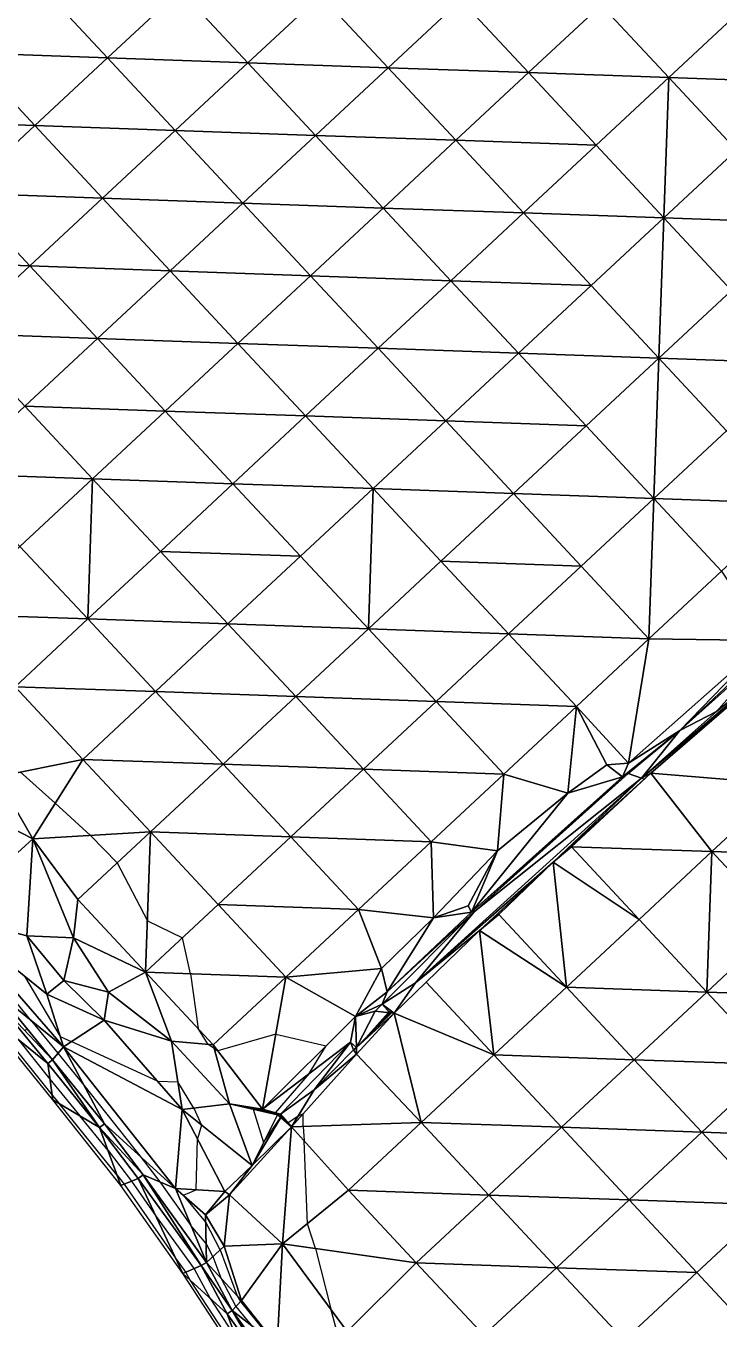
# Model space of a CAD drawing. Extents: x 452550 to 453808, y 451368 to 453069.
# Drawn here: x 453423.8 to 453493.7, y 451844.5 to 451974.8 of the extents above; entities that cross this region are included whole.
import ezdxf

# ---------------------------------------------------------------- set-up
doc = ezdxf.new("R2010")
doc.units = 0
doc.header["$LTSCALE"] = 0.35
doc.header["$MEASUREMENT"] = 0
doc.linetypes.add('DASHED', pattern=[5442.857143, 3628.571429, -1814.285714])
doc.layers.add('Default', color=42, linetype='Continuous', lineweight=25)
doc.layers.add('FPS_Contours-Minor', color=40, linetype='DASHED', lineweight=25)

msp = doc.modelspace()

# ---------------------------------------------------------------- linework, layer by layer
at = {"layer": 'Default', "color": 8, "linetype": 'Continuous', "lineweight": 25}
for points in [[(453417.91, 451972.07, 14.4), (453411.09, 451979.38, 14.41), (453425.22, 451978.88, 14.41)], [(453417.91, 451972.07, 14.4), (453425.22, 451978.88, 14.41), (453432.04, 451971.57, 14.44)], [(453432.04, 451971.57, 14.44), (453425.22, 451978.88, 14.41), (453439.36, 451978.39, 14.42)], [(453432.04, 451971.57, 14.44), (453439.36, 451978.39, 14.42), (453446.18, 451971.07, 14.42)], [(453446.18, 451971.07, 14.42), (453439.36, 451978.39, 14.42), (453453.49, 451977.89, 14.33)], [(453446.18, 451971.07, 14.42), (453453.49, 451977.89, 14.33), (453460.31, 451970.57, 14.34)], [(453460.31, 451970.57, 14.34), (453453.49, 451977.89, 14.33), (453467.62, 451977.39, 14.41)], [(453460.31, 451970.57, 14.34), (453467.62, 451977.39, 14.41), (453474.44, 451970.08, 14.42)], [(453474.44, 451970.08, 14.42), (453467.62, 451977.39, 14.41), (453481.76, 451976.89, 14.43)], [(453474.44, 451970.08, 14.42), (453481.76, 451976.89, 14.43), (453488.58, 451969.58, 14.4)], [(453488.58, 451969.58, 14.4), (453481.76, 451976.89, 14.43), (453495.89, 451976.4, 14.38)], [(453488.58, 451969.58, 14.4), (453495.89, 451976.4, 14.38), (453502.71, 451969.08, 14.4)], [(453410.59, 451965.25, 14.41), (453417.91, 451972.07, 14.4), (453424.73, 451964.75, 14.43)], [(453424.73, 451964.75, 14.43), (453417.91, 451972.07, 14.4), (453432.04, 451971.57, 14.44)], [(453424.73, 451964.75, 14.43), (453432.04, 451971.57, 14.44), (453438.86, 451964.25, 14.4)], [(453438.86, 451964.25, 14.4), (453432.04, 451971.57, 14.44), (453446.18, 451971.07, 14.42)], [(453438.86, 451964.25, 14.4), (453446.18, 451971.07, 14.42), (453452.99, 451963.76, 14.38)], [(453452.99, 451963.76, 14.38), (453446.18, 451971.07, 14.42), (453460.31, 451970.57, 14.34)], [(453452.99, 451963.76, 14.38), (453460.31, 451970.57, 14.34), (453467.13, 451963.26, 14.37)], [(453467.13, 451963.26, 14.37), (453460.31, 451970.57, 14.34), (453474.44, 451970.08, 14.42)], [(453467.13, 451963.26, 14.37), (453474.44, 451970.08, 14.42), (453481.26, 451962.76, 14.43)], [(453481.26, 451962.76, 14.43), (453474.44, 451970.08, 14.42), (453488.58, 451969.58, 14.4)], [(453481.26, 451962.76, 14.43), (453488.58, 451969.58, 14.4), (453488.08, 451955.44, 14.43)], [(453488.08, 451955.44, 14.43), (453488.58, 451969.58, 14.4), (453495.39, 451962.26, 14.4)], [(453495.39, 451962.26, 14.4), (453488.58, 451969.58, 14.4), (453502.71, 451969.08, 14.4)], [(453417.41, 451957.93, 14.43), (453410.59, 451965.25, 14.41), (453424.73, 451964.75, 14.43)], [(453417.41, 451957.93, 14.43), (453424.73, 451964.75, 14.43), (453431.54, 451957.44, 14.39)], [(453431.54, 451957.44, 14.39), (453424.73, 451964.75, 14.43), (453438.86, 451964.25, 14.4)], [(453431.54, 451957.44, 14.39), (453438.86, 451964.25, 14.4), (453445.68, 451956.94, 14.37)], [(453445.68, 451956.94, 14.37), (453438.86, 451964.25, 14.4), (453452.99, 451963.76, 14.38)], [(453445.68, 451956.94, 14.37), (453452.99, 451963.76, 14.38), (453459.81, 451956.44, 14.42)], [(453459.81, 451956.44, 14.42), (453452.99, 451963.76, 14.38), (453467.13, 451963.26, 14.37)], [(453459.81, 451956.44, 14.42), (453467.13, 451963.26, 14.37), (453473.94, 451955.94, 14.35)], [(453473.94, 451955.94, 14.35), (453467.13, 451963.26, 14.37), (453481.26, 451962.76, 14.43)], [(453473.94, 451955.94, 14.35), (453481.26, 451962.76, 14.43), (453488.08, 451955.44, 14.43)], [(453488.08, 451955.44, 14.43), (453495.39, 451962.26, 14.4), (453502.21, 451954.95, 14.38)], [(453410.1, 451951.12, 14.46), (453417.41, 451957.93, 14.43), (453424.23, 451950.62, 14.41)], [(453424.23, 451950.62, 14.41), (453417.41, 451957.93, 14.43), (453431.54, 451957.44, 14.39)], [(453424.23, 451950.62, 14.41), (453431.54, 451957.44, 14.39), (453438.36, 451950.12, 14.4)], [(453438.36, 451950.12, 14.4), (453431.54, 451957.44, 14.39), (453445.68, 451956.94, 14.37)], [(453438.36, 451950.12, 14.4), (453445.68, 451956.94, 14.37), (453452.5, 451949.62, 14.4)], [(453452.5, 451949.62, 14.4), (453445.68, 451956.94, 14.37), (453459.81, 451956.44, 14.42)], [(453452.5, 451949.62, 14.4), (453459.81, 451956.44, 14.42), (453466.63, 451949.12, 14.43)], [(453466.63, 451949.12, 14.43), (453459.81, 451956.44, 14.42), (453473.94, 451955.94, 14.35)], [(453466.63, 451949.12, 14.43), (453473.94, 451955.94, 14.35), (453480.76, 451948.63, 14.38)], [(453480.76, 451948.63, 14.38), (453473.94, 451955.94, 14.35), (453488.08, 451955.44, 14.43)], [(453480.76, 451948.63, 14.38), (453488.08, 451955.44, 14.43), (453487.58, 451941.31, 14.34)], [(453487.58, 451941.31, 14.34), (453488.08, 451955.44, 14.43), (453494.9, 451948.13, 14.42)], [(453494.9, 451948.13, 14.42), (453488.08, 451955.44, 14.43), (453502.21, 451954.95, 14.38)], [(453416.91, 451943.8, 14.43), (453410.1, 451951.12, 14.46), (453424.23, 451950.62, 14.41)], [(453416.91, 451943.8, 14.43), (453424.23, 451950.62, 14.41), (453431.05, 451943.3, 14.42)], [(453431.05, 451943.3, 14.42), (453424.23, 451950.62, 14.41), (453438.36, 451950.12, 14.4)], [(453431.05, 451943.3, 14.42), (453438.36, 451950.12, 14.4), (453445.18, 451942.8, 14.41)], [(453445.18, 451942.8, 14.41), (453438.36, 451950.12, 14.4), (453452.5, 451949.62, 14.4)], [(453445.18, 451942.8, 14.41), (453452.5, 451949.62, 14.4), (453459.31, 451942.31, 14.39)], [(453459.31, 451942.31, 14.39), (453452.5, 451949.62, 14.4), (453466.63, 451949.12, 14.43)], [(453459.31, 451942.31, 14.39), (453466.63, 451949.12, 14.43), (453473.45, 451941.81, 14.43)], [(453473.45, 451941.81, 14.43), (453466.63, 451949.12, 14.43), (453480.76, 451948.63, 14.38)], [(453473.45, 451941.81, 14.43), (453480.76, 451948.63, 14.38), (453487.58, 451941.31, 14.34)], [(453487.58, 451941.31, 14.34), (453494.9, 451948.13, 14.42), (453501.71, 451940.81, 14.45)], [(453423.73, 451936.48, 14.42), (453416.91, 451943.8, 14.43), (453431.05, 451943.3, 14.42)], [(453423.73, 451936.48, 14.42), (453431.05, 451943.3, 14.42), (453437.86, 451935.99, 14.42)], [(453437.86, 451935.99, 14.42), (453431.05, 451943.3, 14.42), (453445.18, 451942.8, 14.41)], [(453437.86, 451935.99, 14.42), (453445.18, 451942.8, 14.41), (453452, 451935.49, 14.43)], [(453452, 451935.49, 14.43), (453445.18, 451942.8, 14.41), (453459.31, 451942.31, 14.39)], [(453452, 451935.49, 14.43), (453459.31, 451942.31, 14.39), (453466.13, 451934.99, 14.42)], [(453466.13, 451934.99, 14.42), (453459.31, 451942.31, 14.39), (453473.45, 451941.81, 14.43)], [(453466.13, 451934.99, 14.42), (453473.45, 451941.81, 14.43), (453480.26, 451934.49, 14.39)], [(453480.26, 451934.49, 14.39), (453473.45, 451941.81, 14.43), (453487.58, 451941.31, 14.34)], [(453480.26, 451934.49, 14.39), (453487.58, 451941.31, 14.34), (453487.08, 451927.18, 14.46)], [(453487.08, 451927.18, 14.46), (453487.58, 451941.31, 14.34), (453494.4, 451934, 14.42)], [(453494.4, 451934, 14.42), (453487.58, 451941.31, 14.34), (453501.71, 451940.81, 14.45)], [(453416.42, 451929.67, 14.44), (453423.73, 451936.48, 14.42), (453430.55, 451929.17, 14.43)], [(453430.55, 451929.17, 14.43), (453423.73, 451936.48, 14.42), (453437.86, 451935.99, 14.42)], [(453430.55, 451929.17, 14.43), (453437.86, 451935.99, 14.42), (453444.68, 451928.67, 14.44)], [(453444.68, 451928.67, 14.44), (453437.86, 451935.99, 14.42), (453452, 451935.49, 14.43)], [(453444.68, 451928.67, 14.44), (453452, 451935.49, 14.43), (453458.82, 451928.17, 14.44)], [(453458.82, 451928.17, 14.44), (453452, 451935.49, 14.43), (453466.13, 451934.99, 14.42)], [(453458.82, 451928.17, 14.44), (453466.13, 451934.99, 14.42), (453472.95, 451927.68, 14.4)], [(453472.95, 451927.68, 14.4), (453466.13, 451934.99, 14.42), (453480.26, 451934.49, 14.39)], [(453472.95, 451927.68, 14.4), (453480.26, 451934.49, 14.39), (453487.08, 451927.18, 14.46)], [(453487.08, 451927.18, 14.46), (453494.4, 451934, 14.42), (453501.22, 451926.68, 14.4)], [(453423.23, 451922.35, 14.44), (453416.42, 451929.67, 14.44), (453430.55, 451929.17, 14.43)], [(453423.23, 451922.35, 14.44), (453430.55, 451929.17, 14.43), (453430.05, 451915.04, 14.44)], [(453430.05, 451915.04, 14.44), (453430.55, 451929.17, 14.43), (453437.37, 451921.85, 14.42)], [(453437.37, 451921.85, 14.42), (453430.55, 451929.17, 14.43), (453444.68, 451928.67, 14.44)], [(453437.37, 451921.85, 14.42), (453444.68, 451928.67, 14.44), (453451.5, 451921.36, 14.43)], [(453451.5, 451921.36, 14.43), (453444.68, 451928.67, 14.44), (453458.82, 451928.17, 14.44)], [(453451.5, 451921.36, 14.43), (453458.82, 451928.17, 14.44), (453458.32, 451914.04, 14.42)], [(453458.32, 451914.04, 14.42), (453458.82, 451928.17, 14.44), (453465.63, 451920.86, 14.39)], [(453465.63, 451920.86, 14.39), (453458.82, 451928.17, 14.44), (453472.95, 451927.68, 14.4)], [(453465.63, 451920.86, 14.39), (453472.95, 451927.68, 14.4), (453479.77, 451920.36, 14.43)], [(453479.77, 451920.36, 14.43), (453472.95, 451927.68, 14.4), (453487.08, 451927.18, 14.46)], [(453479.77, 451920.36, 14.43), (453487.08, 451927.18, 14.46), (453486.58, 451913.04, 14.41)], [(453486.58, 451913.04, 14.41), (453487.08, 451927.18, 14.46), (453493.9, 451919.86, 14.42)], [(453493.9, 451919.86, 14.42), (453487.08, 451927.18, 14.46), (453501.22, 451926.68, 14.4)], [(453415.92, 451915.53, 14.47), (453423.23, 451922.35, 14.44), (453430.05, 451915.04, 14.44)], [(453430.05, 451915.04, 14.44), (453437.37, 451921.85, 14.42), (453444.18, 451914.54, 14.44)], [(453444.18, 451914.54, 14.44), (453437.37, 451921.85, 14.42), (453451.5, 451921.36, 14.43)], [(453444.18, 451914.54, 14.44), (453451.5, 451921.36, 14.43), (453458.32, 451914.04, 14.42)], [(453458.32, 451914.04, 14.42), (453465.63, 451920.86, 14.39), (453472.45, 451913.54, 14.44)], [(453472.45, 451913.54, 14.44), (453465.63, 451920.86, 14.39), (453479.77, 451920.36, 14.43)], [(453472.45, 451913.54, 14.44), (453479.77, 451920.36, 14.43), (453486.58, 451913.04, 14.41)], [(453486.58, 451913.04, 14.41), (453493.9, 451919.86, 14.42), (453498.48, 451912.86, 14.42)], [(453422.74, 451908.22, 14.44), (453415.92, 451915.53, 14.47), (453430.05, 451915.04, 14.44)], [(453422.74, 451908.22, 14.44), (453430.05, 451915.04, 14.44), (453436.87, 451907.72, 14.42)], [(453436.87, 451907.72, 14.42), (453430.05, 451915.04, 14.44), (453444.18, 451914.54, 14.44)], [(453436.87, 451907.72, 14.42), (453444.18, 451914.54, 14.44), (453451, 451907.22, 14.43)], [(453451, 451907.22, 14.43), (453444.18, 451914.54, 14.44), (453458.32, 451914.04, 14.42)], [(453451, 451907.22, 14.43), (453458.32, 451914.04, 14.42), (453465.14, 451906.72, 14.45)], [(453465.14, 451906.72, 14.45), (453458.32, 451914.04, 14.42), (453472.45, 451913.54, 14.44)], [(453465.14, 451906.72, 14.45), (453472.45, 451913.54, 14.44), (453479.27, 451906.23, 14.41)], [(453479.27, 451906.23, 14.41), (453472.45, 451913.54, 14.44), (453486.58, 451913.04, 14.41)], [(453484.51, 451900.5, 14.43), (453479.27, 451906.23, 14.41), (453486.58, 451913.04, 14.41)], [(453484.51, 451900.5, 14.43), (453486.58, 451913.04, 14.41), (453498.48, 451912.86, 14.42)], [(453489.7, 451903.82, 14.22), (453484.51, 451900.5, 14.43), (453498.48, 451912.86, 14.42)], [(453498.48, 451912.86, 14.42), (453497.03, 451910.71, 14.24), (453489.7, 451903.82, 14.22)], [(453497.03, 451910.71, 14.24), (453499.33, 451912.43, 14.21), (453489.7, 451903.82, 14.22)], [(453499.33, 451912.43, 14.21), (453493.4, 451905.73, 14.32), (453489.7, 451903.82, 14.22)], [(453493.4, 451905.73, 14.32), (453499.33, 451912.43, 14.21), (453499.44, 451910.6, 14.46)], [(453485.84, 451899, 14.46), (453493.4, 451905.73, 14.32), (453499.44, 451910.6, 14.46)], [(453496.85, 451908.2, 14.48), (453485.84, 451899, 14.46), (453499.44, 451910.6, 14.46)], [(453422.74, 451908.22, 14.44), (453429.55, 451900.9, 14.43), (453420.91, 451899.15, 14.53)], [(453429.55, 451900.9, 14.43), (453422.74, 451908.22, 14.44), (453436.87, 451907.72, 14.42)], [(453429.55, 451900.9, 14.43), (453436.87, 451907.72, 14.42), (453443.69, 451900.4, 14.39)], [(453443.69, 451900.4, 14.39), (453436.87, 451907.72, 14.42), (453451, 451907.22, 14.43)], [(453443.69, 451900.4, 14.39), (453451, 451907.22, 14.43), (453457.82, 451899.91, 14.45)], [(453457.82, 451899.91, 14.45), (453451, 451907.22, 14.43), (453465.14, 451906.72, 14.45)], [(453496.85, 451908.2, 14.48), (453486.76, 451899.49, 14.43), (453485.84, 451899, 14.46)], [(453496.85, 451908.2, 14.48), (453500.22, 451898.41, 14.34), (453486.76, 451899.49, 14.43)], [(453457.82, 451899.91, 14.45), (453465.14, 451906.72, 14.45), (453471.95, 451899.41, 14.43)], [(453471.95, 451899.41, 14.43), (453465.14, 451906.72, 14.45), (453479.27, 451906.23, 14.41)], [(453471.95, 451899.41, 14.43), (453479.27, 451906.23, 14.41), (453478.42, 451897.5, 14.43)], [(453479.27, 451906.23, 14.41), (453482.34, 451900.34, 14.48), (453478.42, 451897.5, 14.43)], [(453482.34, 451900.34, 14.48), (453479.27, 451906.23, 14.41), (453484.51, 451900.5, 14.43)], [(453485.84, 451899, 14.46), (453489.7, 451903.82, 14.22), (453493.4, 451905.73, 14.32)], [(453489.7, 451903.82, 14.22), (453484.49, 451899.46, 14.29), (453483.93, 451899.15, 14.3)], [(453484.51, 451900.5, 14.43), (453489.7, 451903.82, 14.22), (453483.93, 451899.15, 14.3)], [(453485.84, 451899, 14.46), (453484.49, 451899.46, 14.29), (453489.7, 451903.82, 14.22)], [(453429.55, 451900.9, 14.43), (453424.54, 451892.9, 14.56), (453420.91, 451899.15, 14.53)], [(453429.55, 451900.9, 14.43), (453436.37, 451893.59, 14.44), (453424.54, 451892.9, 14.56)], [(453436.37, 451893.59, 14.44), (453429.55, 451900.9, 14.43), (453443.69, 451900.4, 14.39)], [(453436.37, 451893.59, 14.44), (453443.69, 451900.4, 14.39), (453450.5, 451893.09, 14.42)], [(453450.5, 451893.09, 14.42), (453443.69, 451900.4, 14.39), (453457.82, 451899.91, 14.45)], [(453450.5, 451893.09, 14.42), (453457.82, 451899.91, 14.45), (453464.64, 451892.59, 14.42)], [(453464.64, 451892.59, 14.42), (453457.82, 451899.91, 14.45), (453471.95, 451899.41, 14.43)], [(453464.64, 451892.59, 14.42), (453471.95, 451899.41, 14.43), (453471.34, 451891.67, 14.43)], [(453483.93, 451899.15, 14.3), (453484.49, 451899.46, 14.29), (453468.72, 451885.52, 14.3)], [(453484.49, 451899.46, 14.29), (453469.02, 451885.57, 14.32), (453468.72, 451885.52, 14.3)], [(453484.49, 451899.46, 14.29), (453485.84, 451899, 14.46), (453469.02, 451885.57, 14.32)], [(453471.95, 451899.41, 14.43), (453478.42, 451897.5, 14.43), (453471.34, 451891.67, 14.43)], [(453486.09, 451898.91, 14.35), (453486.76, 451899.49, 14.43), (453476.95, 451890.55, 14.43)], [(453486.76, 451899.49, 14.43), (453478.77, 451892.09, 14.31), (453476.95, 451890.55, 14.43)], [(453482.34, 451900.34, 14.48), (453483.93, 451899.15, 14.3), (453478.42, 451897.5, 14.43)], [(453486.76, 451899.49, 14.43), (453492.9, 451891.6, 14.34), (453478.77, 451892.09, 14.31)], [(453483.93, 451899.15, 14.3), (453482.34, 451900.34, 14.48), (453484.51, 451900.5, 14.43)], [(453486.76, 451899.49, 14.43), (453486.09, 451898.91, 14.35), (453485.84, 451899, 14.46)], [(453500.22, 451898.41, 14.34), (453492.9, 451891.6, 14.34), (453486.76, 451899.49, 14.43)], [(453424.54, 451892.9, 14.56), (453422.24, 451894.08, 14.57), (453420.91, 451899.15, 14.53)], [(453463.07, 451878.38, 14.41), (453469.02, 451885.57, 14.32), (453485.84, 451899, 14.46)], [(453476.95, 451890.55, 14.43), (453463.07, 451878.38, 14.41), (453485.84, 451899, 14.46)], [(453468.72, 451885.52, 14.3), (453478.42, 451897.5, 14.43), (453483.93, 451899.15, 14.3)], [(453485.84, 451899, 14.46), (453486.09, 451898.91, 14.35), (453476.95, 451890.55, 14.43)], [(453492.9, 451891.6, 14.34), (453500.22, 451898.41, 14.34), (453507.04, 451891.1, 14.34)], [(453468.72, 451885.52, 14.3), (453471.34, 451891.67, 14.43), (453478.42, 451897.5, 14.43)], [(453416.05, 451885.19, 14.15), (453422.24, 451894.08, 14.57), (453424.54, 451892.9, 14.56)], [(453423.91, 451883.13, 14.6), (453416.05, 451885.19, 14.15), (453424.54, 451892.9, 14.56)], [(453428.62, 451882.91, 14.61), (453423.91, 451883.13, 14.6), (453424.54, 451892.9, 14.56)], [(453436.37, 451893.59, 14.44), (453429.06, 451886.77, 14.57), (453424.54, 451892.9, 14.56)], [(453429.06, 451886.77, 14.57), (453428.62, 451882.91, 14.61), (453424.54, 451892.9, 14.56)], [(453429.06, 451886.77, 14.57), (453436.37, 451893.59, 14.44), (453435.87, 451879.45, 14.53)], [(453435.87, 451879.45, 14.53), (453436.37, 451893.59, 14.44), (453443.19, 451886.27, 14.47)], [(453443.19, 451886.27, 14.47), (453436.37, 451893.59, 14.44), (453450.5, 451893.09, 14.42)], [(453443.19, 451886.27, 14.47), (453450.5, 451893.09, 14.42), (453457.32, 451885.77, 14.41)], [(453457.32, 451885.77, 14.41), (453450.5, 451893.09, 14.42), (453464.64, 451892.59, 14.42)], [(453457.32, 451885.77, 14.41), (453464.64, 451892.59, 14.42), (453464.88, 451884.92, 14.4)], [(453464.64, 451892.59, 14.42), (453471.34, 451891.67, 14.43), (453464.88, 451884.92, 14.4)], [(453471.34, 451891.67, 14.43), (453468.37, 451886.13, 14.43), (453464.88, 451884.92, 14.4)], [(453468.72, 451885.52, 14.3), (453468.37, 451886.13, 14.43), (453471.34, 451891.67, 14.43)], [(453478.77, 451892.09, 14.31), (453485.59, 451884.78, 14.35), (453476.95, 451890.55, 14.43)], [(453485.59, 451884.78, 14.35), (453478.77, 451892.09, 14.31), (453492.9, 451891.6, 14.34)], [(453485.59, 451884.78, 14.35), (453492.9, 451891.6, 14.34), (453492.41, 451877.46, 14.34)], [(453492.41, 451877.46, 14.34), (453492.9, 451891.6, 14.34), (453499.72, 451884.28, 14.35)], [(453499.72, 451884.28, 14.35), (453492.9, 451891.6, 14.34), (453507.04, 451891.1, 14.34)], [(453476.95, 451890.55, 14.43), (453469.5, 451883.67, 14.44), (453463.07, 451878.38, 14.41)], [(453476.95, 451890.55, 14.43), (453471.46, 451885.28, 14.31), (453469.5, 451883.67, 14.44)], [(453478.27, 451877.96, 14.34), (453471.46, 451885.28, 14.31), (453476.95, 451890.55, 14.43)], [(453485.59, 451884.78, 14.35), (453478.27, 451877.96, 14.34), (453476.95, 451890.55, 14.43)], [(453429.06, 451886.77, 14.57), (453435.87, 451879.45, 14.53), (453428.62, 451882.91, 14.61)], [(453425.94, 451877.26, 14.6), (453427.6, 451871.95, 14.48), (453416.05, 451885.19, 14.15)], [(453427.6, 451871.95, 14.48), (453421.05, 451877.23, 13.49), (453416.05, 451885.19, 14.15)], [(453416.05, 451885.19, 14.15), (453423.91, 451883.13, 14.6), (453425.94, 451877.26, 14.6)], [(453435.87, 451879.45, 14.53), (453443.19, 451886.27, 14.47), (453450.01, 451878.96, 14.43)], [(453450.01, 451878.96, 14.43), (453443.19, 451886.27, 14.47), (453457.32, 451885.77, 14.41)], [(453450.01, 451878.96, 14.43), (453457.32, 451885.77, 14.41), (453459.66, 451879.84, 14.41)], [(453457.32, 451885.77, 14.41), (453464.88, 451884.92, 14.4), (453459.66, 451879.84, 14.41)], [(453463.07, 451878.38, 14.41), (453459.7, 451876.25, 14.4), (453469.02, 451885.57, 14.32)], [(453459.7, 451876.25, 14.4), (453460.21, 451877.47, 14.41), (453469.02, 451885.57, 14.32)], [(453460.21, 451877.47, 14.41), (453468.72, 451885.52, 14.3), (453469.02, 451885.57, 14.32)], [(453460.21, 451877.47, 14.41), (453464.88, 451884.92, 14.4), (453468.72, 451885.52, 14.3)], [(453468.72, 451885.52, 14.3), (453464.88, 451884.92, 14.4), (453468.37, 451886.13, 14.43)], [(453471.46, 451885.28, 14.31), (453478.27, 451877.96, 14.34), (453469.5, 451883.67, 14.44)], [(453460.21, 451877.47, 14.41), (453459.66, 451879.84, 14.41), (453464.88, 451884.92, 14.4)], [(453469.5, 451883.67, 14.44), (453464.14, 451878.46, 14.31), (453460.93, 451875.34, 14.46)], [(453463.07, 451878.38, 14.41), (453469.5, 451883.67, 14.44), (453460.93, 451875.34, 14.46)], [(453470.96, 451871.14, 14.33), (453464.14, 451878.46, 14.31), (453469.5, 451883.67, 14.44)], [(453478.27, 451877.96, 14.34), (453470.96, 451871.14, 14.33), (453469.5, 451883.67, 14.44)], [(453478.27, 451877.96, 14.34), (453485.59, 451884.78, 14.35), (453492.41, 451877.46, 14.34)], [(453492.41, 451877.46, 14.34), (453499.72, 451884.28, 14.35), (453506.54, 451876.96, 14.32)], [(453423.91, 451883.13, 14.6), (453427.65, 451878.61, 14.64), (453425.94, 451877.26, 14.6)], [(453427.65, 451878.61, 14.64), (453423.91, 451883.13, 14.6), (453428.62, 451882.91, 14.61)], [(453432.13, 451877.45, 14.59), (453427.65, 451878.61, 14.64), (453428.62, 451882.91, 14.61)], [(453435.87, 451879.45, 14.53), (453432.13, 451877.45, 14.59), (453428.62, 451882.91, 14.61)], [(453450.01, 451878.96, 14.43), (453459.66, 451879.84, 14.41), (453457.02, 451874.98, 14.46)], [(453459.66, 451879.84, 14.41), (453460.21, 451877.47, 14.41), (453457.02, 451874.98, 14.46)], [(453427.65, 451878.61, 14.64), (453431.71, 451874.62, 14.6), (453425.94, 451877.26, 14.6)], [(453432.13, 451877.45, 14.59), (453431.71, 451874.62, 14.6), (453427.65, 451878.61, 14.64)], [(453435.87, 451879.45, 14.53), (453438.49, 451872.52, 14.57), (453432.13, 451877.45, 14.59)], [(453442.69, 451872.14, 14.49), (453435.87, 451879.45, 14.53), (453450.01, 451878.96, 14.43)], [(453435.87, 451879.45, 14.53), (453442.69, 451872.14, 14.49), (453438.49, 451872.52, 14.57)], [(453447.66, 451865.65, 14.6), (453442.69, 451872.14, 14.49), (453450.01, 451878.96, 14.43)], [(453447.66, 451865.65, 14.6), (453450.01, 451878.96, 14.43), (453457.02, 451874.98, 14.46)], [(453426.49, 451870.63, 13.51), (453420.59, 451876.85, 13.49), (453421.05, 451877.23, 13.49)], [(453427.6, 451871.95, 14.48), (453426.49, 451870.63, 13.51), (453421.05, 451877.23, 13.49)], [(453431.71, 451874.62, 14.6), (453427.6, 451871.95, 14.48), (453425.94, 451877.26, 14.6)], [(453438.49, 451872.52, 14.57), (453431.71, 451874.62, 14.6), (453432.13, 451877.45, 14.59)], [(453460.21, 451877.47, 14.41), (453459.7, 451876.25, 14.4), (453457.02, 451874.98, 14.46)], [(453463.07, 451878.38, 14.41), (453460.93, 451875.34, 14.46), (453459.7, 451876.25, 14.4)], [(453464.14, 451878.46, 14.31), (453470.96, 451871.14, 14.33), (453460.93, 451875.34, 14.46)], [(453470.96, 451871.14, 14.33), (453478.27, 451877.96, 14.34), (453485.09, 451870.64, 14.32)], [(453485.09, 451870.64, 14.32), (453478.27, 451877.96, 14.34), (453492.41, 451877.46, 14.34)], [(453485.09, 451870.64, 14.32), (453492.41, 451877.46, 14.34), (453499.22, 451870.15, 14.31)], [(453499.22, 451870.15, 14.31), (453492.41, 451877.46, 14.34), (453506.54, 451876.96, 14.32)], [(453418.87, 451876.03, 14.7), (453420.59, 451876.85, 13.49), (453426.02, 451870.25, 13.51)], [(453426.55, 451866.59, 14.65), (453418.87, 451876.03, 14.7), (453426.02, 451870.25, 13.51)], [(453426.49, 451870.63, 13.51), (453426.02, 451870.25, 13.51), (453420.59, 451876.85, 13.49)], [(453459.7, 451876.25, 14.4), (453459, 451875.52, 14.22), (453457.02, 451874.98, 14.46)], [(453459.7, 451876.25, 14.4), (453460.48, 451875.37, 14.53), (453459, 451875.52, 14.22)], [(453460.93, 451875.34, 14.46), (453460.48, 451875.37, 14.53), (453459.7, 451876.25, 14.4)], [(453427.6, 451871.95, 14.48), (453431.71, 451874.62, 14.6), (453439.58, 451865.61, 14.45)], [(453431.71, 451874.62, 14.6), (453438.49, 451872.52, 14.57), (453439.58, 451865.61, 14.45)], [(453456.52, 451872.42, 14.42), (453447.66, 451865.65, 14.6), (453457.02, 451874.98, 14.46)], [(453457.14, 451871.87, 14.49), (453456.52, 451872.42, 14.42), (453457.02, 451874.98, 14.46)], [(453459, 451875.52, 14.22), (453457.14, 451871.87, 14.49), (453457.02, 451874.98, 14.46)], [(453460.93, 451875.34, 14.46), (453463.64, 451864.32, 14.31), (453457.12, 451871.19, 14.42)], [(453460.93, 451875.34, 14.46), (453457.12, 451871.19, 14.42), (453457.14, 451871.87, 14.49)], [(453460.48, 451875.37, 14.53), (453457.14, 451871.87, 14.49), (453459, 451875.52, 14.22)], [(453460.48, 451875.37, 14.53), (453460.93, 451875.34, 14.46), (453457.14, 451871.87, 14.49)], [(453470.96, 451871.14, 14.33), (453463.64, 451864.32, 14.31), (453460.93, 451875.34, 14.46)], [(453426.49, 451870.63, 13.51), (453427.6, 451871.95, 14.48), (453431.73, 451864.17, 13.53)], [(453439.58, 451865.61, 14.45), (453438.9, 451857.66, 14.44), (453427.6, 451871.95, 14.48)], [(453438.9, 451857.66, 14.44), (453431.73, 451864.17, 13.53), (453427.6, 451871.95, 14.48)], [(453444.33, 451866.21, 14.65), (453439.58, 451865.61, 14.45), (453438.49, 451872.52, 14.57)], [(453442.69, 451872.14, 14.49), (453444.33, 451866.21, 14.65), (453438.49, 451872.52, 14.57)], [(453444.33, 451866.21, 14.65), (453442.69, 451872.14, 14.49), (453447.66, 451865.65, 14.6)], [(453447.66, 451865.65, 14.6), (453456.52, 451872.42, 14.42), (453449.46, 451865.16, 14.46)], [(453456.52, 451872.42, 14.42), (453452.87, 451867.6, 14.45), (453449.46, 451865.16, 14.46)], [(453456.52, 451872.42, 14.42), (453456.82, 451871.64, 14.38), (453452.87, 451867.6, 14.45)], [(453457.14, 451871.87, 14.49), (453456.82, 451871.64, 14.38), (453456.52, 451872.42, 14.42)], [(453452.87, 451867.6, 14.45), (453457.12, 451871.19, 14.42), (453450.59, 451863.87, 14.52)], [(453457.12, 451871.19, 14.42), (453463.64, 451864.32, 14.31), (453450.59, 451863.87, 14.52)], [(453456.82, 451871.64, 14.38), (453457.12, 451871.19, 14.42), (453452.87, 451867.6, 14.45)], [(453457.12, 451871.19, 14.42), (453456.82, 451871.64, 14.38), (453457.14, 451871.87, 14.49)], [(453463.64, 451864.32, 14.31), (453470.96, 451871.14, 14.33), (453477.78, 451863.83, 14.31)], [(453477.78, 451863.83, 14.31), (453470.96, 451871.14, 14.33), (453485.09, 451870.64, 14.32)], [(453477.78, 451863.83, 14.31), (453485.09, 451870.64, 14.32), (453491.91, 451863.33, 14.29)], [(453491.91, 451863.33, 14.29), (453485.09, 451870.64, 14.32), (453499.22, 451870.15, 14.31)], [(453426.02, 451870.25, 13.51), (453426.49, 451870.63, 13.51), (453431.25, 451863.8, 13.53)], [(453426.55, 451866.59, 14.65), (453426.02, 451870.25, 13.51), (453431.25, 451863.8, 13.53)], [(453426.49, 451870.63, 13.51), (453431.73, 451864.17, 13.53), (453431.25, 451863.8, 13.53)], [(453491.91, 451863.33, 14.29), (453499.22, 451870.15, 14.31), (453506.04, 451862.83, 14.33)], [(453450.59, 451863.87, 14.52), (453449.46, 451865.16, 14.46), (453452.87, 451867.6, 14.45)], [(453433.38, 451857.96, 14.72), (453426.55, 451866.59, 14.65), (453431.25, 451863.8, 13.53)], [(453439.58, 451865.61, 14.45), (453443.88, 451857.35, 14.59), (453438.9, 451857.66, 14.44)], [(453446.6, 451859.99, 14.62), (453439.58, 451865.61, 14.45), (453444.33, 451866.21, 14.65)], [(453439.58, 451865.61, 14.45), (453446.6, 451859.99, 14.62), (453443.88, 451857.35, 14.59)], [(453449.18, 451865.09, 14.35), (453446.6, 451859.99, 14.62), (453444.33, 451866.21, 14.65)], [(453449.46, 451865.16, 14.46), (453449.18, 451865.09, 14.35), (453444.33, 451866.21, 14.65)], [(453447.66, 451865.65, 14.6), (453449.46, 451865.16, 14.46), (453444.33, 451866.21, 14.65)], [(453431.73, 451864.17, 13.53), (453435.63, 451859.05, 13.54), (453431.25, 451863.8, 13.53)], [(453438.9, 451857.66, 14.44), (453435.63, 451859.05, 13.54), (453431.73, 451864.17, 13.53)], [(453449.51, 451864.82, 14.51), (453446.6, 451859.99, 14.62), (453449.18, 451865.09, 14.35)], [(453446.6, 451859.99, 14.62), (453449.51, 451864.82, 14.51), (453450.59, 451863.87, 14.52)], [(453449.46, 451865.16, 14.46), (453449.51, 451864.82, 14.51), (453449.18, 451865.09, 14.35)], [(453450.59, 451863.87, 14.52), (453449.51, 451864.82, 14.51), (453449.46, 451865.16, 14.46)], [(453463.64, 451864.32, 14.31), (453456.33, 451857.51, 14.43), (453450.59, 451863.87, 14.52)], [(453456.33, 451857.51, 14.43), (453463.64, 451864.32, 14.31), (453470.46, 451857.01, 14.32)], [(453470.46, 451857.01, 14.32), (453463.64, 451864.32, 14.31), (453477.78, 451863.83, 14.31)], [(453433.38, 451857.96, 14.72), (453431.25, 451863.8, 13.53), (453435.14, 451858.69, 13.54)], [(453431.25, 451863.8, 13.53), (453435.63, 451859.05, 13.54), (453435.14, 451858.69, 13.54)], [(453450.59, 451863.87, 14.52), (453449.68, 451852.08, 14.54), (453444.34, 451857.02, 14.62)], [(453446.6, 451859.99, 14.62), (453450.59, 451863.87, 14.52), (453444.34, 451857.02, 14.62)], [(453450.59, 451863.87, 14.52), (453456.33, 451857.51, 14.43), (453449.68, 451852.08, 14.54)], [(453470.46, 451857.01, 14.32), (453477.78, 451863.83, 14.31), (453484.59, 451856.51, 14.29)], [(453484.59, 451856.51, 14.29), (453477.78, 451863.83, 14.31), (453491.91, 451863.33, 14.29)], [(453484.59, 451856.51, 14.29), (453491.91, 451863.33, 14.29), (453498.73, 451856.01, 14.31)], [(453498.73, 451856.01, 14.31), (453491.91, 451863.33, 14.29), (453506.04, 451862.83, 14.33)], [(453441.49, 451849.9, 13.56), (453435.14, 451858.69, 13.54), (453435.63, 451859.05, 13.54)], [(453441.49, 451849.9, 13.56), (453435.63, 451859.05, 13.54), (453442, 451850.22, 13.56)], [(453435.63, 451859.05, 13.54), (453438.9, 451857.66, 14.44), (453442, 451850.22, 13.56)], [(453446.6, 451859.99, 14.62), (453444.34, 451857.02, 14.62), (453443.88, 451857.35, 14.59)], [(453439.62, 451849.09, 14.69), (453433.38, 451857.96, 14.72), (453435.14, 451858.69, 13.54)], [(453441.49, 451849.9, 13.56), (453439.62, 451849.09, 14.69), (453435.14, 451858.69, 13.54)], [(453443.88, 451857.35, 14.59), (453441.92, 451855.03, 14.67), (453438.9, 451857.66, 14.44)], [(453438.9, 451857.66, 14.44), (453441.92, 451855.03, 14.67), (453442, 451850.22, 13.56)], [(453443.88, 451857.35, 14.59), (453444.34, 451857.02, 14.62), (453441.92, 451855.03, 14.67)], [(453441.92, 451855.03, 14.67), (453444.34, 451857.02, 14.62), (453443.8, 451851.86, 14.78)], [(453444.34, 451857.02, 14.62), (453449.68, 451852.08, 14.54), (453443.8, 451851.86, 14.78)], [(453456.33, 451857.51, 14.43), (453463.14, 451850.19, 14.38), (453449.68, 451852.08, 14.54)], [(453463.14, 451850.19, 14.38), (453456.33, 451857.51, 14.43), (453470.46, 451857.01, 14.32)], [(453463.14, 451850.19, 14.38), (453470.46, 451857.01, 14.32), (453477.28, 451849.69, 14.3)], [(453477.28, 451849.69, 14.3), (453470.46, 451857.01, 14.32), (453484.59, 451856.51, 14.29)], [(453477.28, 451849.69, 14.3), (453484.59, 451856.51, 14.29), (453491.41, 451849.2, 14.29)], [(453491.41, 451849.2, 14.29), (453484.59, 451856.51, 14.29), (453498.73, 451856.01, 14.31)], [(453441.92, 451855.03, 14.67), (453443.8, 451851.86, 14.78), (453442, 451850.22, 13.56)], [(453491.41, 451849.2, 14.29), (453498.73, 451856.01, 14.31), (453498.23, 451841.88, 14.3)], [(453443.8, 451851.86, 14.78), (453445.55, 451846.39, 14.63), (453442, 451850.22, 13.56)], [(453443.8, 451851.86, 14.78), (453449.68, 451852.08, 14.54), (453445.55, 451846.39, 14.63)], [(453445.55, 451846.39, 14.63), (453449.68, 451852.08, 14.54), (453449.15, 451841.85, 14.58)], [(453449.68, 451852.08, 14.54), (453456.18, 451843.26, 14.49), (453449.15, 451841.85, 14.58)], [(453463.14, 451850.19, 14.38), (453456.18, 451843.26, 14.49), (453449.68, 451852.08, 14.54)], [(453439.62, 451849.09, 14.69), (453441.49, 451849.9, 13.56), (453444.09, 451845.05, 13.58)], [(453441.49, 451849.9, 13.56), (453442, 451850.22, 13.56), (453444.6, 451845.37, 13.58)], [(453441.49, 451849.9, 13.56), (453444.6, 451845.37, 13.58), (453444.09, 451845.05, 13.58)], [(453442, 451850.22, 13.56), (453445.55, 451846.39, 14.63), (453444.6, 451845.37, 13.58)], [(453463.14, 451850.19, 14.38), (453469.96, 451842.88, 14.41), (453456.18, 451843.26, 14.49)], [(453469.96, 451842.88, 14.41), (453463.14, 451850.19, 14.38), (453477.28, 451849.69, 14.3)], [(453446.51, 451838.56, 14.68), (453439.62, 451849.09, 14.69), (453444.09, 451845.05, 13.58)], [(453469.96, 451842.88, 14.41), (453477.28, 451849.69, 14.3), (453484.1, 451842.38, 14.3)], [(453484.1, 451842.38, 14.3), (453477.28, 451849.69, 14.3), (453491.41, 451849.2, 14.29)], [(453484.1, 451842.38, 14.3), (453491.41, 451849.2, 14.29), (453498.23, 451841.88, 14.3)], [(453445.55, 451846.39, 14.63), (453449.15, 451841.85, 14.58), (453444.6, 451845.37, 13.58)], [(453447.95, 451839.65, 13.6), (453444.09, 451845.05, 13.58), (453444.6, 451845.37, 13.58)], [(453446.51, 451838.56, 14.68), (453444.09, 451845.05, 13.58), (453447.95, 451839.65, 13.6)], [(453444.6, 451845.37, 13.58), (453449.15, 451841.85, 14.58), (453448.42, 451840.02, 13.6)], [(453447.95, 451839.65, 13.6), (453444.6, 451845.37, 13.58), (453448.42, 451840.02, 13.6)]]:
    msp.add_3dface(points, dxfattribs=at)
at = {"layer": 'FPS_Contours-Minor', "color": 12, "linetype": 'Continuous', "lineweight": 25}
for p, q in [((453426.78, 451896.47, 14.5), (453423.26, 451899.63, 14.5)), ((453426.78, 451896.47, 14.5), (453430.34, 451893.23, 14.5)), ((453433.01, 451890.46, 14.5), (453430.34, 451893.23, 14.5)), ((453433.01, 451890.46, 14.5), (453436.06, 451884.64, 14.5)), ((453436.06, 451884.64, 14.5), (453439.6, 451882.93, 14.5)), ((453424.44, 451874.5, 14), (453417.2, 451883.35, 14)), ((453440.39, 451879.29, 14.5), (453439.6, 451882.93, 14.5)), ((453423.69, 451879.06, 14.5), (453427.28, 451872.97, 14.5)), ((453440.39, 451879.29, 14.5), (453441.17, 451873.77, 14.5)), ((453421.11, 451877.18, 13.5), (453423.93, 451873.74, 13.5)), ((453420.07, 451875.06, 14.5), (453426.48, 451867.08, 14.5)), ((453460.35, 451875.39, 14.5), (453457.75, 451872.51, 14.5)), ((453460.66, 451875.36, 14.5), (453457.75, 451872.51, 14.5)), ((453460.35, 451875.39, 14.5), (453460.31, 451875.56, 14.5)), ((453460.31, 451875.56, 14.5), (453460.66, 451875.36, 14.5)), ((453423.71, 451873.55, 13.5), (453423.93, 451873.74, 13.5)), ((453424.44, 451874.5, 14), (453427.05, 451871.3, 14)), ((453442.18, 451872.18, 14.5), (453441.17, 451873.77, 14.5)), ((453423.07, 451872.63, 14), (453426.25, 451868.67, 14)), ((453427.28, 451872.97, 14.5), (453428.38, 451872.47, 14.5)), ((453437.08, 451868.47, 14.5), (453428.38, 451872.47, 14.5)), ((453442.79, 451871.77, 14.5), (453442.18, 451872.18, 14.5)), ((453449, 451873.22, 14.5), (453443.15, 451871.54, 14.5)), ((453449, 451873.22, 14.5), (453454.06, 451872.03, 14.5)), ((453452.36, 451869.24, 14.5), (453454.06, 451872.03, 14.5)), ((453427.05, 451871.3, 14), (453429.67, 451868.06, 14)), ((453442.79, 451871.77, 14.5), (453443.15, 451871.54, 14.5)), ((453426.25, 451868.67, 14), (453429.27, 451864.98, 14)), ((453429.67, 451868.06, 14), (453435.45, 451860.79, 14)), ((453437.08, 451868.47, 14.5), (453439.14, 451868.4, 14.5)), ((453440.73, 451865.76, 14.5), (453439.14, 451868.4, 14.5)), ((453452.36, 451869.24, 14.5), (453448.93, 451865.3, 14.5)), ((453426.48, 451867.08, 14.5), (453427.19, 451866.22, 14.5)), ((453432.99, 451859.04, 14.5), (453427.19, 451866.22, 14.5)), ((453440.73, 451865.76, 14.5), (453441.52, 451864.06, 14.5)), ((453446.72, 451865.66, 14.5), (453447.76, 451862.29, 14.5)), ((453446.72, 451865.66, 14.5), (453448.37, 451865.38, 14.5)), ((453432.1, 451861.49, 14), (453429.27, 451864.98, 14)), ((453447.76, 451862.29, 14.5), (453449.49, 451864.84, 14.5)), ((453448.37, 451865.38, 14.5), (453448.93, 451865.3, 14.5)), ((453449.49, 451864.84, 14.5), (453449.5, 451864.9, 14.5)), ((453450.24, 451864.27, 14.5), (453449.5, 451864.9, 14.5)), ((453451.23, 451864.91, 14.5), (453450.24, 451864.27, 14.5)), ((453451.76, 451865.18, 14.5), (453451.23, 451864.91, 14.5)), ((453451.74, 451863.91, 14.5), (453451.76, 451865.18, 14.5)), ((453441.52, 451864.06, 14.5), (453441.12, 451862.66, 14.5)), ((453451.74, 451863.91, 14.5), (453451.84, 451862.48, 14.5)), ((453440.98, 451857.53, 14.5), (453441.12, 451862.66, 14.5)), ((453452.18, 451854.12, 14.5), (453451.84, 451862.48, 14.5)), ((453432.1, 451861.49, 14), (453434.46, 451858.41, 14)), ((453435.45, 451860.79, 14), (453437.3, 451858.34, 14)), ((453432.99, 451859.04, 14.5), (453433.71, 451858.1, 14.5)), ((453433.71, 451858.1, 14.5), (453438.89, 451850.66, 14.5)), ((453434.46, 451858.41, 14), (453436.94, 451854.84, 14)), ((453437.3, 451858.34, 14), (453440.45, 451853.93, 14)), ((453439.69, 451856.98, 14.5), (453440.98, 451857.53, 14.5)), ((453441.94, 451854.28, 14.5), (453439.69, 451856.98, 14.5)), ((453436.94, 451854.84, 14), (453440.77, 451849.59, 14)), ((453441.97, 451852.12, 14), (453440.45, 451853.93, 14)), ((453443.39, 451851.49, 14.5), (453441.94, 451854.28, 14.5)), ((453453.01, 451851.61, 14.5), (453452.18, 451854.12, 14.5)), ((453442.65, 451850.81, 14), (453441.97, 451852.12, 14)), ((453443.39, 451851.49, 14.5), (453445.12, 451846.85, 14.5)), ((453453.01, 451851.61, 14.5), (453454.59, 451845.42, 14.5)), ((453438.89, 451850.66, 14.5), (453439.93, 451849.22, 14.5)), ((453442.65, 451850.81, 14), (453443.46, 451848.65, 14)), ((453439.93, 451849.22, 14.5), (453440.38, 451848.41, 14.5)), ((453440.77, 451849.59, 14), (453442.39, 451846.59, 14)), ((453443.46, 451848.65, 14), (453444.98, 451845.78, 14)), ((453440.38, 451848.41, 14.5), (453446.11, 451839.63, 14.5)), ((453442.39, 451846.59, 14), (453445.02, 451842.57, 14)), ((453445.12, 451846.85, 14.5), (453445.43, 451846.27, 14.5)), ((453445.43, 451846.27, 14.5), (453448.79, 451842.13, 14.5)), ((453444.98, 451845.78, 14), (453446.52, 451843.89, 14)), ((453455.21, 451843.06, 14.5), (453454.59, 451845.42, 14.5))]:
    msp.add_line(p, q, dxfattribs=at)

doc.saveas('drawing.dxf')
